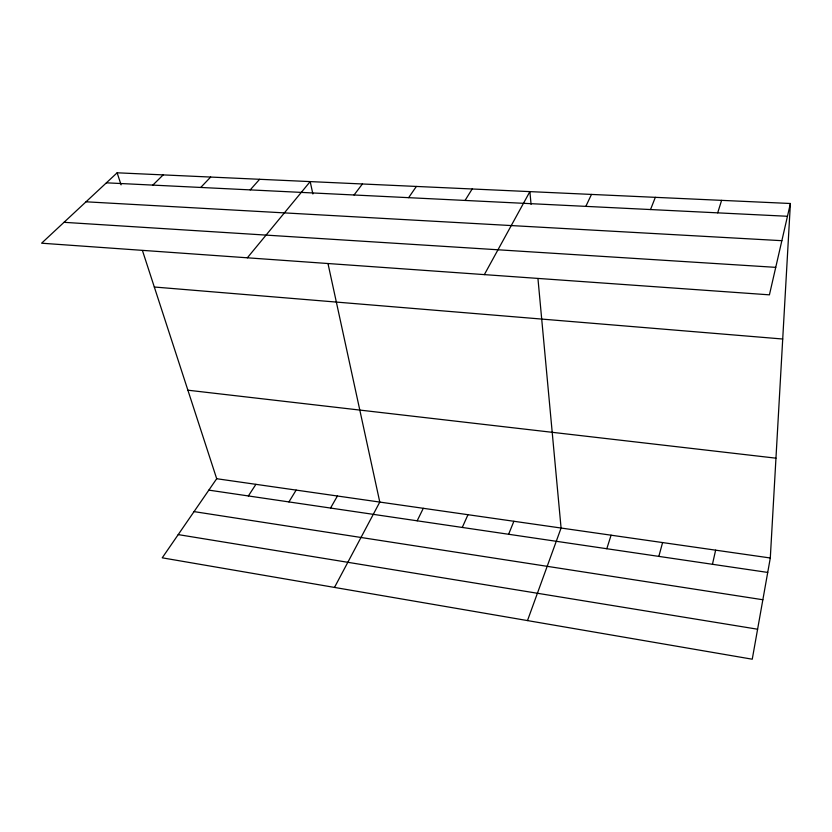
<?xml version="1.0" encoding="UTF-8"?>
<svg xmlns="http://www.w3.org/2000/svg" width="832" height="832" viewBox="0 0 832 832"><rect width="100%" height="100%" fill="white"/><g stroke="black" fill="none" stroke-linecap="round" stroke-linejoin="round"><path stroke-width="1.25" d="M142.47 250.609L216.694 478.722L162.23 557.825L752.253 659.204L770.297 557.991L790.4 203.497L117.146 172.796L41.6 243.204L769.423 294.84L790.4 203.497M712.452 564.283L715.634 550.16M658.83 556.39L662.594 542.568M717.694 212.846L721.604 200.356M606.798 548.725L611.094 535.194M527.488 620.589L561.08 528.039L537.961 278.699M650.53 209.55L655.335 197.33M508.612 534.269L513.885 521.279M462.27 527.446L467.979 514.706M585.832 206.367L591.479 194.418M417.175 520.801L423.29 508.31M334.495 587.423L379.787 502.081L328.037 263.796M484.349 274.622L529.89 191.61L531.066 204.37M330.543 508.05L337.418 496.007M288.922 501.925L296.14 490.1M465.057 200.439L472.17 188.978M248.362 495.945L255.913 484.338M408.626 197.662L416.374 186.441M354.058 194.979L362.409 183.976M247.343 257.806L310.19 181.594L312.874 193.97M250.214 189.883L259.626 179.296M200.751 187.45L210.652 177.06M152.838 185.099L163.176 174.897M106.392 182.822L787.467 216.278M86.018 201.802L781.862 240.687M64.012 222.321L775.736 267.353M154.305 287.009L782.714 339.019M187.886 390.198L775.954 458.172M216.694 478.722L770.297 557.991M208.842 490.131L767.718 572.426M194.054 511.607L762.85 599.747M178.214 534.602L757.598 629.221M117.146 172.796L121.077 184.85"/></g></svg>
